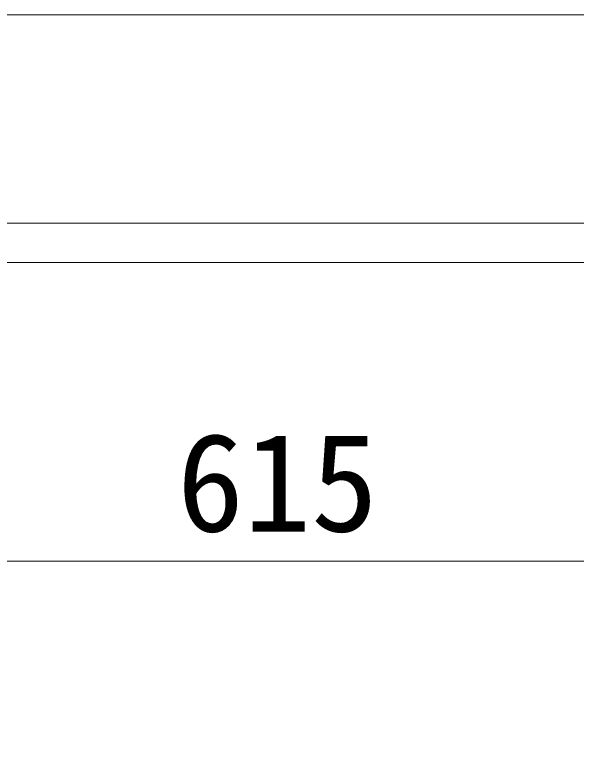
# Model space of a CAD drawing. Units: millimetres at full size, sheet at 1:30; details may follow other scales. Extents: x -6149 to 5151, y -9003 to 3076.
# Drawn here: x 2314.4 to 2690.7, y -3737.5 to -3242.8 of the extents above; entities that cross this region are included whole.
import ezdxf
from ezdxf.enums import TextEntityAlignment as Align

# ---------------------------------------------------------------- set-up
doc = ezdxf.new("R2010")
doc.units = ezdxf.units.MM
doc.header["$LTSCALE"] = 30
doc.linetypes.add('DOUBLE_CHAIN1', pattern=[8.8, 5, -1, 0.6, -0.6, 0.6, -1])
for name, color, linetype, lineweight in [('0-0', 7, 'DOUBLE_CHAIN1', 9), ('0-3', 7, 'DOUBLE_CHAIN1', 9), ('0-8', 7, 'Continuous', 9), ('8-3', 7, 'Continuous', 9)]:
    doc.layers.add(name, color=color, linetype=linetype, lineweight=lineweight)
doc.styles.add('ＭＳ ゴシック', font='')
doc.styles.get('ＭＳ ゴシック').set_extended_font_data('MS Gothic')

msp = doc.modelspace()

# ---------------------------------------------------------------- linework, layer by layer
at = {"layer": '0-0', "linetype": 'Continuous'}
for p, q in [((1450.65, -3242.83), (5150.65, -3242.83)), ((1450.65, -3242.83), (5150.65, -3242.83)), ((1450.65, -3242.83), (5150.65, -3242.83)), ((1450.65, -3242.83), (5150.65, -3242.83)), ((1450.65, -3242.83), (5150.65, -3242.83)), ((1450.65, -3242.83), (5150.65, -3242.83)), ((1450.65, -3242.83), (5150.65, -3242.83)), ((1450.65, -3242.83), (5150.65, -3242.83)), ((5150.65, -3242.83), (1450.65, -3242.83))]:
    msp.add_line(p, q, dxfattribs=at)
msp.add_lwpolyline([(1450.65, -3242.83), (4913.01, -3242.83), (5150.65, -3242.83)], dxfattribs=at)
msp.add_lwpolyline([(1450.65, -3242.83), (4913.01, -3242.83), (5150.65, -3242.83)], dxfattribs=at)
msp.add_lwpolyline([(1450.65, -3242.83), (4913.01, -3242.83), (5150.65, -3242.83)], dxfattribs=at)
msp.add_lwpolyline([(1450.65, -3242.83), (4913.01, -3242.83), (5150.65, -3242.83)], dxfattribs=at)
at = {"layer": '0-3', "color": 3, "linetype": 'Continuous'}
for p, q in [((5150.65, -3242.83), (1450.65, -3242.83)), ((2183.15, -3382.53), (2788.15, -3382.53)), ((2183.15, -3408.83), (2798.15, -3408.83))]:
    msp.add_line(p, q, dxfattribs=at)
at = {"layer": '0-3', "linetype": 'Continuous'}
for q in [(5150.65, -3242.83), (5150.65, -3242.83), (4913.01, -3242.83), (5150.65, -3242.83), (5150.65, -3242.83), (4913.01, -3242.83), (5150.65, -3242.83), (5150.65, -3242.83), (4913.01, -3242.83), (5150.65, -3242.83), (5150.65, -3242.83), (4913.01, -3242.83)]:
    msp.add_line((1450.65, -3242.83), q, dxfattribs=at)
at = {"layer": '0-3', "color": 3, "linetype": 'Continuous'}
msp.add_arc((2183.95, -3408.83), 614.2, 269.92537, 0, dxfattribs=at)
at = {"layer": '8-3'}
msp.add_line((2798.15, -3608.83), (2183.15, -3608.83), dxfattribs=at)

# ---------------------------------------------------------------- texts
at = {"layer": '0-8', "style": 'ＭＳ ゴシック'}
msp.add_text('615', height=65.98, dxfattribs=at).set_placement((2423.15, -3608.83), align=Align.BOTTOM_LEFT)

doc.saveas('drawing.dxf')
